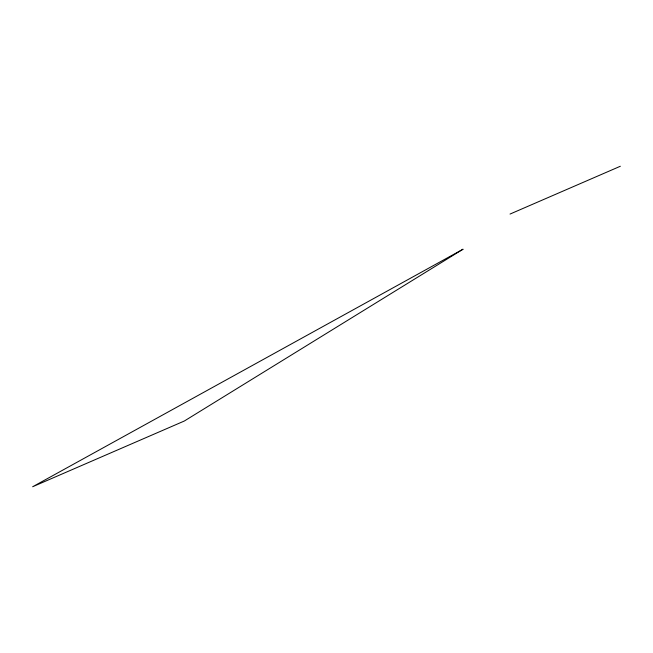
<?xml version="1.0" encoding="UTF-8"?>
<svg xmlns="http://www.w3.org/2000/svg" width="653" height="653" viewBox="0 0 653 653"><rect width="100%" height="100%" fill="white"/><g stroke="black" fill="none" stroke-linecap="round" stroke-linejoin="round"><path stroke-width="0.98" d="M510.034 214.062L620.35 166.254M462.953 249.266L184.334 421.014L32.65 486.746L462.953 249.266"/></g></svg>
